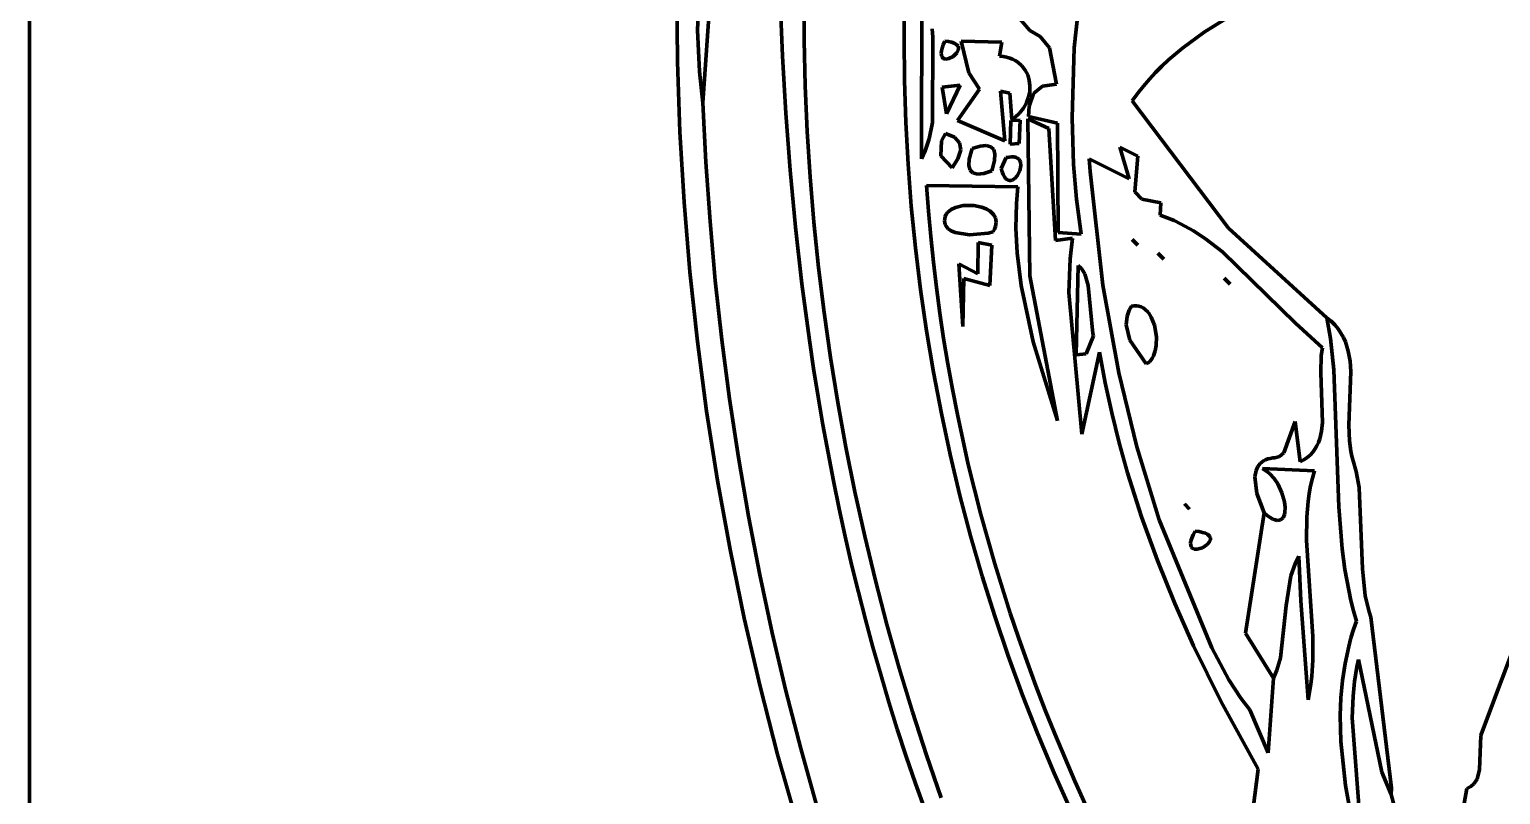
# Model space of a CAD drawing. Header units: millimetres. Extents: x 0 to 10.4, y 0 to 8.2.
# Drawn here: x 0 to 1.544, y 2.789 to 3.592 of the extents above; entities that cross this region are included whole.
import ezdxf

# ---------------------------------------------------------------- set-up
doc = ezdxf.new("R2010")
doc.units = ezdxf.units.MM
for name, color, linetype, lineweight in [('color#000000ff', 7, 'CONTINUOUS', 100), ('color#929292ff', 7, 'CONTINUOUS', 100), ('color#ffffffff', 7, 'CONTINUOUS', 100)]:
    doc.layers.add(name, color=color, linetype=linetype, lineweight=lineweight)

msp = doc.modelspace()

# ---------------------------------------------------------------- linework, layer by layer
at = {"layer": 'color#000000ff'}
for p, q in [((0.7101, 3.8101), (0.7011, 3.5912)), ((1.0963, 3.5724), (1.1132, 3.7308)), ((0.9363, 3.6693), (0.9359, 3.4561)), ((1.3307, 3.65), (1.2327, 3.589)), ((0.68, 3.5577), (0.6793, 3.6312)), ((0.8127, 3.6278), (0.8129, 3.5802)), ((0.7903, 3.5636), (0.7878, 3.6234)), ((0.9177, 3.5823), (0.9183, 3.6263)), ((1.0326, 3.6105), (1.0498, 3.5907)), ((0.7011, 3.5912), (0.7032, 3.5475)), ((0.9181, 3.5383), (0.9177, 3.5823)), ((0.9477, 3.5836), (0.9471, 3.5925)), ((0.9474, 3.4942), (0.9477, 3.5836)), ((1.0498, 3.5907), (1.0604, 3.5843)), ((1.0604, 3.5843), (1.0702, 3.5725)), ((1.2327, 3.589), (1.2098, 3.572)), ((0.8129, 3.5802), (0.814, 3.5325)), ((0.957, 3.5693), (0.9567, 3.5669)), ((0.9567, 3.5669), (0.9568, 3.5649)), ((0.9577, 3.5722), (0.957, 3.5693)), ((0.9588, 3.5756), (0.9577, 3.5722)), ((0.9605, 3.5795), (0.9588, 3.5756)), ((0.9644, 3.5791), (0.9605, 3.5795)), ((0.9675, 3.5784), (0.9644, 3.5791)), ((0.9701, 3.5775), (0.9675, 3.5784)), ((0.9693, 3.5635), (0.9732, 3.5672)), ((0.972, 3.5765), (0.9701, 3.5775)), ((0.9734, 3.5753), (0.972, 3.5765)), ((0.9732, 3.5672), (0.9746, 3.5699)), ((0.9744, 3.5741), (0.9734, 3.5753)), ((0.9749, 3.5727), (0.9744, 3.5741)), ((0.9746, 3.5699), (0.9749, 3.5713)), ((0.9749, 3.5713), (0.9749, 3.5727)), ((0.9777, 3.5795), (0.9855, 3.5462)), ((1.0204, 3.5786), (0.9777, 3.5795)), ((1.0179, 3.5636), (1.0204, 3.5786)), ((1.0702, 3.5725), (1.0775, 3.5344)), ((1.0941, 3.4991), (1.0963, 3.5724)), ((1.2098, 3.572), (1.1953, 3.5598)), ((0.6825, 3.4842), (0.68, 3.5577)), ((0.7937, 3.5038), (0.7903, 3.5636)), ((0.9568, 3.5649), (0.9572, 3.5634)), ((0.9572, 3.5634), (0.958, 3.5622)), ((0.958, 3.5622), (0.959, 3.5614)), ((0.959, 3.5614), (0.9602, 3.5609)), ((0.9602, 3.5609), (0.9615, 3.5607)), ((0.9615, 3.5607), (0.9646, 3.5612)), ((0.9646, 3.5612), (0.9693, 3.5635)), ((1.0217, 3.5633), (1.0179, 3.5636)), ((1.0252, 3.5627), (1.0217, 3.5633)), ((1.0285, 3.5618), (1.0252, 3.5627)), ((1.0316, 3.5606), (1.0285, 3.5618)), ((1.0344, 3.5592), (1.0316, 3.5606)), ((1.037, 3.5576), (1.0344, 3.5592)), ((1.0414, 3.5537), (1.037, 3.5576)), ((1.0449, 3.5492), (1.0414, 3.5537)), ((1.1883, 3.5533), (1.1816, 3.5466)), ((1.1953, 3.5598), (1.1883, 3.5533)), ((0.7032, 3.5475), (0.7067, 3.5147)), ((0.9195, 3.4943), (0.9181, 3.5383)), ((0.9855, 3.5462), (0.9969, 3.5291)), ((1.0475, 3.5441), (1.0449, 3.5492)), ((1.0491, 3.5385), (1.0475, 3.5441)), ((1.0498, 3.5327), (1.0491, 3.5385)), ((1.1751, 3.5397), (1.1688, 3.5324)), ((1.1816, 3.5466), (1.1751, 3.5397)), ((0.814, 3.5325), (0.8161, 3.4848)), ((0.9767, 3.5333), (0.9575, 3.5314)), ((0.9575, 3.5314), (0.9623, 3.5031)), ((0.9623, 3.5031), (0.9767, 3.5333)), ((0.9969, 3.5291), (0.9738, 3.4962)), ((1.0234, 3.4749), (1.0187, 3.527)), ((1.0187, 3.527), (1.0288, 3.5249)), ((1.0288, 3.5249), (1.0309, 3.4973)), ((1.0461, 3.5148), (1.0483, 3.5207)), ((1.0483, 3.5207), (1.0495, 3.5267)), ((1.0534, 3.5245), (1.0488, 3.5113)), ((1.0495, 3.5267), (1.0498, 3.5327)), ((1.0629, 3.5322), (1.0534, 3.5245)), ((1.0775, 3.5344), (1.0629, 3.5322)), ((1.1628, 3.5249), (1.1571, 3.517)), ((1.1688, 3.5324), (1.1628, 3.5249)), ((0.7067, 3.5147), (0.7097, 3.4525)), ((0.7982, 3.4441), (0.7937, 3.5038)), ((1.0338, 3.4994), (1.0388, 3.504)), ((1.0388, 3.504), (1.0429, 3.5092)), ((1.0429, 3.5092), (1.0461, 3.5148)), ((1.0488, 3.5113), (1.0484, 3.5003)), ((1.1571, 3.517), (1.2581, 3.3832)), ((0.9219, 3.4504), (0.9195, 3.4943)), ((0.9441, 3.4769), (0.9474, 3.4942)), ((0.9738, 3.4962), (1.0234, 3.4749)), ((1.0296, 3.4961), (1.0289, 3.4716)), ((1.0395, 3.4965), (1.0296, 3.4961)), ((1.0309, 3.4973), (1.0338, 3.4994)), ((1.0385, 3.472), (1.0395, 3.4965)), ((1.0475, 3.4981), (1.0498, 3.3334)), ((1.0697, 3.488), (1.0475, 3.4981)), ((1.0484, 3.5003), (1.0788, 3.4933)), ((1.0788, 3.4933), (1.0794, 3.3789)), ((1.0956, 3.4502), (1.0941, 3.4991)), ((0.6868, 3.4107), (0.6825, 3.4842)), ((0.8161, 3.4848), (0.8191, 3.4372)), ((0.9398, 3.4643), (0.9441, 3.4769)), ((0.957, 3.475), (0.9562, 3.4591)), ((0.9612, 3.4826), (0.957, 3.475)), ((0.9707, 3.4788), (0.9612, 3.4826)), ((0.976, 3.473), (0.9707, 3.4788)), ((0.9771, 3.4654), (0.976, 3.473)), ((1.0766, 3.3703), (1.0697, 3.488)), ((0.9359, 3.4561), (0.9398, 3.4643)), ((0.9562, 3.4591), (0.9682, 3.4465)), ((0.974, 3.4559), (0.9771, 3.4654)), ((0.9883, 3.4644), (0.9861, 3.4558)), ((0.9892, 3.4668), (0.9883, 3.4644)), ((0.9974, 3.4693), (0.9892, 3.4668)), ((1.0038, 3.47), (0.9974, 3.4693)), ((1.0086, 3.4688), (1.0038, 3.47)), ((1.0117, 3.4658), (1.0086, 3.4688)), ((1.013, 3.461), (1.0117, 3.4658)), ((1.0127, 3.4543), (1.013, 3.461)), ((1.028, 3.4579), (1.0248, 3.4573)), ((1.0308, 3.4582), (1.028, 3.4579)), ((1.0289, 3.4716), (1.0385, 3.472)), ((1.0332, 3.458), (1.0308, 3.4582)), ((1.0352, 3.4575), (1.0332, 3.458)), ((1.1631, 3.4587), (1.1439, 3.4684)), ((1.1439, 3.4684), (1.1537, 3.435)), ((1.1598, 3.4215), (1.1631, 3.4587)), ((0.7097, 3.4525), (0.7141, 3.3904)), ((0.8038, 3.3845), (0.7982, 3.4441)), ((0.9253, 3.4065), (0.9219, 3.4504)), ((0.9682, 3.4465), (0.974, 3.4559)), ((0.9861, 3.4558), (0.9857, 3.449)), ((0.9857, 3.449), (0.987, 3.4442)), ((0.987, 3.4442), (0.99, 3.4412)), ((1.0015, 3.4408), (1.0098, 3.4434)), ((1.0098, 3.4434), (1.0106, 3.4458)), ((1.0106, 3.4458), (1.0127, 3.4543)), ((1.0248, 3.4573), (1.0197, 3.446)), ((1.0197, 3.446), (1.0206, 3.4425)), ((1.0206, 3.4425), (1.0217, 3.4396)), ((1.0368, 3.4567), (1.0352, 3.4575)), ((1.0363, 3.4383), (1.039, 3.4436)), ((1.0381, 3.4556), (1.0368, 3.4567)), ((1.039, 3.4542), (1.0381, 3.4556)), ((1.0397, 3.4527), (1.039, 3.4542)), ((1.039, 3.4436), (1.0401, 3.4492)), ((1.0401, 3.4492), (1.0397, 3.4527)), ((1.0986, 3.4136), (1.0956, 3.4502)), ((1.112, 3.456), (1.1129, 3.4427)), ((1.1537, 3.435), (1.112, 3.456)), ((1.1129, 3.4427), (1.1263, 3.3234)), ((0.8191, 3.4372), (0.823, 3.3897)), ((1.037, 3.4266), (0.9413, 3.4282)), ((0.9413, 3.4282), (0.9432, 3.4013)), ((0.99, 3.4412), (0.9949, 3.44)), ((0.9949, 3.44), (1.0015, 3.4408)), ((1.0217, 3.4396), (1.0229, 3.4372)), ((1.0229, 3.4372), (1.0241, 3.4355)), ((1.0241, 3.4355), (1.0255, 3.4343)), ((1.0255, 3.4343), (1.0269, 3.4335)), ((1.0269, 3.4335), (1.0283, 3.4332)), ((1.0283, 3.4332), (1.0297, 3.4333)), ((1.0297, 3.4333), (1.0312, 3.4337)), ((1.0312, 3.4337), (1.0339, 3.4355)), ((1.0339, 3.4355), (1.0363, 3.4383)), ((1.0356, 3.4093), (1.037, 3.4266)), ((1.1034, 3.377), (1.0986, 3.4136)), ((1.1671, 3.4139), (1.1598, 3.4215)), ((1.1872, 3.4099), (1.1671, 3.4139)), ((0.6929, 3.3374), (0.6868, 3.4107)), ((0.9296, 3.3627), (0.9253, 3.4065)), ((0.9432, 3.4013), (0.9456, 3.3745)), ((1.0351, 3.3833), (1.0356, 3.4093)), ((1.1864, 3.397), (1.1872, 3.4099)), ((1.1937, 3.3942), (1.1864, 3.397)), ((0.7141, 3.3904), (0.7196, 3.3283)), ((0.8105, 3.325), (0.8038, 3.3845)), ((0.823, 3.3897), (0.8279, 3.3422)), ((1.0364, 3.3575), (1.0351, 3.3833)), ((1.2009, 3.3912), (1.1937, 3.3942)), ((1.2078, 3.3879), (1.2009, 3.3912)), ((1.2212, 3.3805), (1.2078, 3.3879)), ((1.2339, 3.3722), (1.2212, 3.3805)), ((1.2581, 3.3832), (1.3614, 3.2894)), ((0.9456, 3.3745), (0.9484, 3.3477)), ((0.9952, 3.3355), (0.9953, 3.3683)), ((0.9953, 3.3683), (1.0099, 3.3654)), ((1.0099, 3.3654), (1.0076, 3.3232)), ((1.0945, 3.3727), (1.0766, 3.3703)), ((1.0794, 3.3789), (1.1034, 3.377)), ((1.0918, 3.3513), (1.0945, 3.3727)), ((1.2519, 3.3585), (1.2339, 3.3722)), ((0.9349, 3.319), (0.9296, 3.3627)), ((1.0406, 3.3233), (1.0364, 3.3575)), ((1.0905, 3.3157), (1.0918, 3.3513)), ((1.3285, 3.2835), (1.2519, 3.3585)), ((0.7008, 3.2643), (0.6929, 3.3374)), ((0.8279, 3.3422), (0.8337, 3.2949)), ((0.9484, 3.3477), (0.9516, 3.321)), ((0.9794, 3.2803), (0.9751, 3.3459)), ((0.9751, 3.3459), (0.9952, 3.3355)), ((1.1004, 3.3441), (1.0983, 3.2503)), ((1.1037, 3.3411), (1.1004, 3.3441)), ((1.1074, 3.3353), (1.1037, 3.3411)), ((1.111, 3.3233), (1.1074, 3.3353)), ((0.7196, 3.3283), (0.7264, 3.2662)), ((0.8184, 3.2657), (0.8105, 3.325)), ((0.9413, 3.2755), (0.9349, 3.319)), ((0.9516, 3.321), (0.9552, 3.2943)), ((0.9803, 3.3304), (0.9794, 3.2803)), ((1.0076, 3.3232), (0.9803, 3.3304)), ((1.0533, 3.264), (1.0406, 3.3233)), ((1.0498, 3.3334), (1.0787, 3.1812)), ((1.1156, 3.2728), (1.111, 3.3233)), ((1.1263, 3.3234), (1.143, 3.2315)), ((1.1042, 3.1672), (1.0905, 3.3157)), ((0.8337, 3.2949), (0.8404, 3.2476)), ((0.9552, 3.2943), (0.9592, 3.2676)), ((1.3614, 3.2894), (1.365, 3.2676)), ((0.9485, 3.2321), (0.9413, 3.2755)), ((1.1163, 3.2705), (1.1156, 3.2728)), ((1.3566, 3.2578), (1.3285, 3.2835)), ((0.7105, 3.1913), (0.7008, 3.2643)), ((0.7264, 3.2662), (0.7345, 3.2043)), ((0.8228, 3.2361), (0.8184, 3.2657)), ((0.9592, 3.2676), (0.9636, 3.241)), ((1.0787, 3.1812), (1.0533, 3.264)), ((1.1089, 3.2516), (1.1163, 3.2705)), ((1.3554, 3.2496), (1.3566, 3.2578)), ((1.365, 3.2676), (1.3687, 3.2347)), ((0.8404, 3.2476), (0.8481, 3.2005)), ((1.0983, 3.2503), (1.1089, 3.2516)), ((1.1226, 3.2531), (1.1042, 3.1672)), ((1.1286, 3.2212), (1.1226, 3.2531)), ((1.3551, 3.2317), (1.3554, 3.2496)), ((0.8275, 3.2065), (0.8228, 3.2361)), ((0.9568, 3.1888), (0.9485, 3.2321)), ((0.9636, 3.241), (0.9684, 3.2145)), ((1.143, 3.2315), (1.1619, 3.1538)), ((1.3568, 3.1793), (1.3551, 3.2317)), ((1.3687, 3.2347), (1.374, 3.0909)), ((0.9684, 3.2145), (0.9736, 3.188)), ((1.1356, 3.1895), (1.1286, 3.2212)), ((0.7345, 3.2043), (0.7438, 3.1426)), ((0.8325, 3.177), (0.8275, 3.2065)), ((0.8481, 3.2005), (0.8566, 3.1535)), ((0.7219, 3.1186), (0.7105, 3.1913)), ((0.9661, 3.1458), (0.9568, 3.1888)), ((0.9736, 3.188), (0.9792, 3.1616)), ((1.1434, 3.158), (1.1356, 3.1895)), ((1.3162, 3.1477), (1.3281, 3.1806)), ((1.3281, 3.1806), (1.3332, 3.1381)), ((0.8379, 3.1476), (0.8325, 3.177)), ((1.3538, 3.1623), (1.3558, 3.1705)), ((1.3558, 3.1705), (1.3568, 3.1793)), ((0.8566, 3.1535), (0.8661, 3.1068)), ((0.9792, 3.1616), (0.9851, 3.1353)), ((1.1522, 3.1268), (1.1434, 3.158)), ((1.1619, 3.1538), (1.1855, 3.0773)), ((1.3465, 3.1482), (1.3488, 3.1514)), ((1.3488, 3.1514), (1.3508, 3.1548)), ((1.3508, 3.1548), (1.3525, 3.1585)), ((1.3525, 3.1585), (1.3538, 3.1623)), ((0.7438, 3.1426), (0.7544, 3.081)), ((0.8436, 3.1182), (0.8379, 3.1476)), ((0.9763, 3.103), (0.9661, 3.1458)), ((0.9851, 3.1353), (0.9915, 3.1091)), ((1.2888, 3.1331), (1.2914, 3.1365)), ((1.2914, 3.1365), (1.2948, 3.1393)), ((1.2948, 3.1393), (1.2969, 3.1403)), ((1.2969, 3.1403), (1.2992, 3.1412)), ((1.2992, 3.1412), (1.3018, 3.1418)), ((1.3018, 3.1418), (1.3047, 3.1422)), ((1.3047, 3.1422), (1.3066, 3.1424)), ((1.3066, 3.1424), (1.3115, 3.1439)), ((1.3115, 3.1439), (1.3162, 3.1477)), ((1.3332, 3.1381), (1.3372, 3.1402)), ((1.3372, 3.1402), (1.3407, 3.1426)), ((1.3407, 3.1426), (1.3438, 3.1453)), ((1.3438, 3.1453), (1.3465, 3.1482)), ((0.7351, 3.0462), (0.7219, 3.1186)), ((0.8496, 3.089), (0.8436, 3.1182)), ((1.1669, 3.0805), (1.1522, 3.1268)), ((1.2858, 3.1224), (1.2871, 3.1292)), ((1.2877, 3.1048), (1.2858, 3.1224)), ((1.2871, 3.1292), (1.2888, 3.1331)), ((1.3483, 3.1289), (1.2936, 3.1312)), ((1.2936, 3.1312), (1.2963, 3.1296)), ((1.2963, 3.1296), (1.2989, 3.1278)), ((1.2989, 3.1278), (1.3014, 3.1257)), ((1.3014, 3.1257), (1.3059, 3.1207)), ((1.3059, 3.1207), (1.3097, 3.115)), ((1.3442, 3.1129), (1.3461, 3.1209)), ((1.3461, 3.1209), (1.3483, 3.1289)), ((0.8661, 3.1068), (0.8764, 3.0601)), ((0.9875, 3.0605), (0.9763, 3.103)), ((0.9915, 3.1091), (0.9983, 3.083)), ((1.2954, 3.0845), (1.2877, 3.1048)), ((1.3097, 3.115), (1.314, 3.1056)), ((1.314, 3.1056), (1.3167, 3.0962)), ((1.3415, 3.0967), (1.3427, 3.1048)), ((1.3427, 3.1048), (1.3442, 3.1129)), ((0.856, 3.0597), (0.8496, 3.089)), ((1.3167, 3.0962), (1.3174, 3.0904)), ((1.3174, 3.0904), (1.3172, 3.0853)), ((1.3401, 3.0803), (1.3415, 3.0967)), ((1.374, 3.0909), (1.3774, 3.0469)), ((0.7544, 3.081), (0.7662, 3.0197)), ((0.9983, 3.083), (1.0054, 3.0569)), ((1.1835, 3.0348), (1.1669, 3.0805)), ((1.1855, 3.0773), (1.2407, 2.9431)), ((1.2987, 3.0818), (1.2954, 3.0845)), ((1.3018, 3.0797), (1.2987, 3.0818)), ((1.3045, 3.0781), (1.3018, 3.0797)), ((1.307, 3.0772), (1.3045, 3.0781)), ((1.3092, 3.0767), (1.307, 3.0772)), ((1.3111, 3.0768), (1.3092, 3.0767)), ((1.3127, 3.0773), (1.3111, 3.0768)), ((1.3141, 3.0782), (1.3127, 3.0773)), ((1.3153, 3.0795), (1.3141, 3.0782)), ((1.3162, 3.0811), (1.3153, 3.0795)), ((1.3168, 3.083), (1.3162, 3.0811)), ((1.3172, 3.0853), (1.3168, 3.083)), ((1.3398, 3.0556), (1.3401, 3.0803)), ((0.8627, 3.0306), (0.856, 3.0597)), ((0.8764, 3.0601), (0.8876, 3.0138)), ((0.9997, 3.0182), (0.9875, 3.0605)), ((1.0054, 3.0569), (1.0129, 3.031)), ((0.75, 2.9742), (0.7351, 3.0462)), ((1.3467, 2.9551), (1.3398, 3.0556)), ((1.3774, 3.0469), (1.3802, 3.0251)), ((0.8698, 3.0015), (0.8627, 3.0306)), ((1.0129, 3.031), (1.0208, 3.0052)), ((1.2017, 2.9897), (1.1835, 3.0348)), ((1.3236, 3.0187), (1.328, 3.0313)), ((1.328, 3.0313), (1.332, 3.0393)), ((1.332, 3.0393), (1.334, 2.9924)), ((0.7662, 3.0197), (0.7793, 2.9586)), ((0.8876, 3.0138), (0.8997, 2.9676)), ((1.0128, 2.9763), (0.9997, 3.0182)), ((1.3187, 2.9876), (1.3236, 3.0187)), ((1.3802, 3.0251), (1.3842, 3.0034)), ((0.8772, 2.9726), (0.8698, 3.0015)), ((1.0208, 3.0052), (1.029, 2.9794)), ((1.3842, 3.0034), (1.3866, 2.9926)), ((1.029, 2.9794), (1.0377, 2.9538)), ((1.2215, 2.9452), (1.2017, 2.9897)), ((1.3128, 2.9327), (1.3187, 2.9876)), ((1.334, 2.9924), (1.3415, 2.8884)), ((1.3866, 2.9926), (1.3893, 2.9818)), ((1.3893, 2.9818), (1.3924, 2.9711)), ((0.7667, 2.9025), (0.75, 2.9742)), ((0.885, 2.9437), (0.8772, 2.9726)), ((0.8997, 2.9676), (0.9126, 2.9217)), ((1.0269, 2.9346), (1.0128, 2.9763)), ((1.3924, 2.9711), (1.3893, 2.9623)), ((1.5236, 2.8531), (1.5669, 2.9685)), ((0.7793, 2.9586), (0.7936, 2.8978)), ((1.0377, 2.9538), (1.0467, 2.9284)), ((1.3467, 2.93), (1.3467, 2.9551)), ((1.3866, 2.9535), (1.3842, 2.9446)), ((1.3893, 2.9623), (1.3866, 2.9535)), ((0.8932, 2.9149), (0.885, 2.9437)), ((1.042, 2.8933), (1.0269, 2.9346)), ((1.2501, 2.887), (1.2215, 2.9452)), ((1.2407, 2.9431), (1.2586, 2.9095)), ((1.3842, 2.9446), (1.3804, 2.9267)), ((0.9126, 2.9217), (0.9264, 2.876)), ((1.0467, 2.9284), (1.056, 2.903)), ((1.3052, 2.9111), (1.3089, 2.9196)), ((1.3089, 2.9196), (1.3128, 2.9327)), ((1.3455, 2.9133), (1.3467, 2.93)), ((1.3804, 2.9267), (1.3777, 2.9087)), ((1.3903, 2.9078), (1.3929, 2.9231)), ((1.3929, 2.9231), (1.3946, 2.9307)), ((1.3946, 2.9307), (1.4189, 2.8125)), ((0.785, 2.8312), (0.7667, 2.9025)), ((0.9017, 2.8862), (0.8932, 2.9149)), ((1.056, 2.903), (1.0657, 2.8778)), ((1.2586, 2.9095), (1.2711, 2.8902)), ((1.2996, 2.8329), (1.3052, 2.9111)), ((1.3432, 2.8967), (1.3445, 2.905)), ((1.3445, 2.905), (1.3455, 2.9133)), ((1.3777, 2.9087), (1.3761, 2.8905)), ((1.3888, 2.8925), (1.3903, 2.9078)), ((0.7936, 2.8978), (0.8092, 2.8373)), ((1.0581, 2.8523), (1.042, 2.8933)), ((1.2891, 2.8159), (1.2501, 2.887)), ((1.2711, 2.8902), (1.2803, 2.8779)), ((1.3415, 2.8884), (1.3432, 2.8967)), ((1.3761, 2.8905), (1.3754, 2.8722)), ((1.388, 2.8695), (1.3888, 2.8925)), ((0.9106, 2.8576), (0.9017, 2.8862)), ((0.9264, 2.876), (0.9411, 2.8306)), ((1.0657, 2.8778), (1.0758, 2.8528)), ((1.2803, 2.8779), (1.2996, 2.8329)), ((1.3754, 2.8722), (1.3761, 2.8446)), ((0.92, 2.8292), (0.9106, 2.8576)), ((1.3973, 2.7466), (1.388, 2.8695)), ((1.0751, 2.8117), (1.0581, 2.8523)), ((1.0758, 2.8528), (1.0862, 2.8279)), ((1.3761, 2.8446), (1.3807, 2.7985)), ((1.5214, 2.8153), (1.5228, 2.8512)), ((1.5228, 2.8512), (1.5236, 2.8531)), ((0.8051, 2.7604), (0.785, 2.8312)), ((0.8092, 2.8373), (0.826, 2.7771)), ((0.9297, 2.8008), (0.92, 2.8292)), ((0.9411, 2.8306), (0.9566, 2.7855)), ((1.0862, 2.8279), (1.097, 2.8031)), ((1.0931, 2.7716), (1.0751, 2.8117)), ((1.2775, 2.7255), (1.2891, 2.8159)), ((1.4189, 2.8125), (1.4289, 2.7892)), ((1.5189, 2.8053), (1.5214, 2.8153)), ((0.9398, 2.7726), (0.9297, 2.8008)), ((1.097, 2.8031), (1.1081, 2.7785)), ((1.3807, 2.7985), (1.3977, 2.7081)), ((1.4999, 2.7502), (1.5081, 2.7955)), ((1.5081, 2.7955), (1.5124, 2.7977)), ((1.5124, 2.7977), (1.5156, 2.8004)), ((1.5156, 2.8004), (1.5189, 2.8053)), ((1.4289, 2.7892), (1.4742, 2.6211))]:
    msp.add_line(p, q, dxfattribs=at)
at = {"layer": 'color#929292ff'}
for p, q in [((0.7011, 3.5912), (0.7101, 3.8101)), ((0.7167, 3.6612), (0.7067, 3.5147)), ((0.7032, 3.5475), (0.7011, 3.5912)), ((0.7067, 3.5147), (0.7032, 3.5475)), ((0.9861, 3.4558), (0.9883, 3.4644)), ((0.9883, 3.4644), (0.9892, 3.4668)), ((0.9892, 3.4668), (0.9974, 3.4693)), ((0.9974, 3.4693), (1.0038, 3.47)), ((1.0038, 3.47), (1.0086, 3.4688)), ((1.0086, 3.4688), (1.0117, 3.4658)), ((1.0117, 3.4658), (1.013, 3.461)), ((1.013, 3.461), (1.0127, 3.4543)), ((0.9857, 3.449), (0.9861, 3.4558)), ((0.987, 3.4442), (0.9857, 3.449)), ((0.99, 3.4412), (0.987, 3.4442)), ((1.0098, 3.4434), (1.0015, 3.4408)), ((1.0106, 3.4458), (1.0098, 3.4434)), ((1.0127, 3.4543), (1.0106, 3.4458)), ((0.9949, 3.44), (0.99, 3.4412)), ((1.0015, 3.4408), (0.9949, 3.44)), ((1.1598, 3.4215), (1.1671, 3.4139)), ((1.1671, 3.4139), (1.1598, 3.4215)), ((0.9609, 3.3954), (0.9619, 3.3979)), ((0.9619, 3.3979), (0.9634, 3.3997)), ((0.9634, 3.3997), (0.9671, 3.4028)), ((0.9671, 3.4028), (0.9717, 3.4051)), ((0.9717, 3.4051), (0.9796, 3.4071)), ((0.9796, 3.4071), (0.9909, 3.4072)), ((0.9909, 3.4072), (0.9991, 3.4055)), ((0.9991, 3.4055), (1.0039, 3.4036)), ((1.0039, 3.4036), (1.0081, 3.401)), ((1.0081, 3.401), (1.0114, 3.3978)), ((1.0114, 3.3978), (1.0126, 3.396)), ((1.0126, 3.396), (1.0135, 3.394)), ((0.9602, 3.391), (0.9604, 3.3931)), ((0.9603, 3.389), (0.9602, 3.391)), ((0.9608, 3.3872), (0.9603, 3.389)), ((0.9604, 3.3931), (0.9609, 3.3954)), ((0.9616, 3.3856), (0.9608, 3.3872)), ((0.9639, 3.3827), (0.9616, 3.3856)), ((0.9672, 3.3805), (0.9639, 3.3827)), ((0.9713, 3.3787), (0.9672, 3.3805)), ((1.0125, 3.3823), (1.011, 3.3796)), ((1.0135, 3.3849), (1.0125, 3.3823)), ((1.0135, 3.394), (1.0141, 3.392)), ((1.0141, 3.3874), (1.0135, 3.3849)), ((1.0141, 3.392), (1.0143, 3.3897)), ((1.0143, 3.3897), (1.0141, 3.3874)), ((0.9862, 3.3763), (0.9713, 3.3787)), ((1.0058, 3.378), (0.9862, 3.3763)), ((1.011, 3.3796), (1.0058, 3.378)), ((1.1569, 3.3714), (1.1631, 3.3654)), ((1.1631, 3.3654), (1.1569, 3.3714)), ((1.184, 3.357), (1.1901, 3.3507)), ((1.1901, 3.3507), (1.184, 3.357)), ((1.2536, 3.3309), (1.2598, 3.3247)), ((1.2544, 3.3301), (1.2536, 3.3309)), ((1.2598, 3.3247), (1.2544, 3.3301)), ((1.1508, 3.2819), (1.1516, 3.291)), ((1.1516, 3.291), (1.1539, 3.2974)), ((1.1539, 3.2974), (1.1563, 3.3014)), ((1.1563, 3.3014), (1.159, 3.3019)), ((1.159, 3.3019), (1.1616, 3.302)), ((1.1616, 3.302), (1.164, 3.3016)), ((1.164, 3.3016), (1.1663, 3.3009)), ((1.1663, 3.3009), (1.1684, 3.2998)), ((1.1684, 3.2998), (1.1704, 3.2984)), ((1.1704, 3.2984), (1.174, 3.2947)), ((1.174, 3.2947), (1.177, 3.2901)), ((1.177, 3.2901), (1.1803, 3.2817)), ((1.3614, 3.2894), (1.3658, 3.2857)), ((1.365, 3.2676), (1.3614, 3.2894)), ((1.1544, 3.2659), (1.1508, 3.2819)), ((1.1803, 3.2817), (1.1825, 3.2694)), ((1.3658, 3.2857), (1.3697, 3.2818)), ((1.3697, 3.2818), (1.3732, 3.2776)), ((1.3732, 3.2776), (1.3761, 3.2733)), ((1.3761, 3.2733), (1.3786, 3.2687)), ((1.1717, 3.2411), (1.1544, 3.2659)), ((1.1823, 3.2602), (1.1813, 3.2545)), ((1.1825, 3.2694), (1.1823, 3.2602)), ((1.3687, 3.2347), (1.365, 3.2676)), ((1.3786, 3.2687), (1.3807, 3.264)), ((1.3807, 3.264), (1.3824, 3.2592)), ((1.3824, 3.2592), (1.3838, 3.2542)), ((1.1737, 3.2421), (1.1717, 3.2411)), ((1.1754, 3.2435), (1.1737, 3.2421)), ((1.177, 3.2452), (1.1754, 3.2435)), ((1.1783, 3.2472), (1.177, 3.2452)), ((1.1795, 3.2494), (1.1783, 3.2472)), ((1.1813, 3.2545), (1.1795, 3.2494)), ((1.3838, 3.2542), (1.3857, 3.2439)), ((1.3857, 3.2439), (1.3865, 3.2331)), ((1.374, 3.0909), (1.3687, 3.2347)), ((1.3865, 3.2331), (1.3845, 3.1767)), ((1.3845, 3.1767), (1.385, 3.1601)), ((1.385, 3.1601), (1.3863, 3.1494)), ((1.3863, 3.1494), (1.3874, 3.1442)), ((1.3874, 3.1442), (1.3888, 3.1392)), ((1.3888, 3.1392), (1.392, 3.1281)), ((1.2936, 3.1312), (1.3483, 3.1289)), ((1.2963, 3.1296), (1.2936, 3.1312)), ((1.2989, 3.1278), (1.2963, 3.1296)), ((1.3014, 3.1257), (1.2989, 3.1278)), ((1.3059, 3.1207), (1.3014, 3.1257)), ((1.3097, 3.115), (1.3059, 3.1207)), ((1.3461, 3.1209), (1.3442, 3.1129)), ((1.3483, 3.1289), (1.3461, 3.1209)), ((1.392, 3.1281), (1.3953, 3.1113)), ((1.314, 3.1056), (1.3097, 3.115)), ((1.3167, 3.0962), (1.314, 3.1056)), ((1.3427, 3.1048), (1.3415, 3.0967)), ((1.3442, 3.1129), (1.3427, 3.1048)), ((1.3953, 3.1113), (1.3986, 3.0258)), ((1.2118, 3.094), (1.2173, 3.0884)), ((1.2173, 3.0884), (1.2118, 3.094)), ((1.3174, 3.0904), (1.3167, 3.0962)), ((1.3172, 3.0853), (1.3174, 3.0904)), ((1.3415, 3.0967), (1.3401, 3.0803)), ((1.3774, 3.0469), (1.374, 3.0909)), ((1.276, 2.9584), (1.2954, 3.0845)), ((1.2954, 3.0845), (1.2987, 3.0818)), ((1.2987, 3.0818), (1.3018, 3.0797)), ((1.3018, 3.0797), (1.3045, 3.0781)), ((1.3045, 3.0781), (1.307, 3.0772)), ((1.307, 3.0772), (1.3092, 3.0767)), ((1.3092, 3.0767), (1.3111, 3.0768)), ((1.3111, 3.0768), (1.3127, 3.0773)), ((1.3127, 3.0773), (1.3141, 3.0782)), ((1.3141, 3.0782), (1.3153, 3.0795)), ((1.3153, 3.0795), (1.3162, 3.0811)), ((1.3162, 3.0811), (1.3168, 3.083)), ((1.3168, 3.083), (1.3172, 3.0853)), ((1.3401, 3.0803), (1.3398, 3.0556)), ((1.2187, 3.0552), (1.2196, 3.0581)), ((1.2196, 3.0581), (1.221, 3.0616)), ((1.221, 3.0616), (1.2231, 3.0655)), ((1.2231, 3.0655), (1.2274, 3.065)), ((1.2274, 3.065), (1.2309, 3.0642)), ((1.2309, 3.0642), (1.2338, 3.0633)), ((1.2338, 3.0633), (1.236, 3.0622)), ((1.236, 3.0622), (1.2375, 3.061)), ((1.2375, 3.061), (1.2386, 3.0597)), ((1.2386, 3.0597), (1.2391, 3.0583)), ((1.2391, 3.0569), (1.2387, 3.0555)), ((1.2391, 3.0583), (1.2391, 3.0569)), ((1.2183, 3.0528), (1.2187, 3.0552)), ((1.2184, 3.0507), (1.2183, 3.0528)), ((1.2188, 3.0491), (1.2184, 3.0507)), ((1.2196, 3.0479), (1.2188, 3.0491)), ((1.2207, 3.0471), (1.2196, 3.0479)), ((1.2221, 3.0466), (1.2207, 3.0471)), ((1.2236, 3.0464), (1.2221, 3.0466)), ((1.2253, 3.0465), (1.2236, 3.0464)), ((1.2307, 3.0481), (1.2253, 3.0465)), ((1.2357, 3.0514), (1.2307, 3.0481)), ((1.238, 3.0541), (1.2357, 3.0514)), ((1.2387, 3.0555), (1.238, 3.0541)), ((1.3398, 3.0556), (1.3467, 2.9551)), ((1.3802, 3.0251), (1.3774, 3.0469)), ((1.328, 3.0313), (1.3236, 3.0187)), ((1.332, 3.0393), (1.328, 3.0313)), ((1.334, 2.9924), (1.332, 3.0393)), ((1.3986, 3.0258), (1.4016, 2.9975)), ((1.3236, 3.0187), (1.3187, 2.9876)), ((1.3842, 3.0034), (1.3802, 3.0251)), ((1.3866, 2.9926), (1.3842, 3.0034)), ((1.4016, 2.9975), (1.4055, 2.9808)), ((1.3187, 2.9876), (1.3128, 2.9327)), ((1.3415, 2.8884), (1.334, 2.9924)), ((1.3893, 2.9818), (1.3866, 2.9926)), ((1.3924, 2.9711), (1.3893, 2.9818)), ((1.4055, 2.9808), (1.4073, 2.9753)), ((1.3893, 2.9623), (1.3924, 2.9711)), ((1.4073, 2.9753), (1.4291, 2.7957)), ((1.3052, 2.9111), (1.276, 2.9584)), ((1.3467, 2.9551), (1.3467, 2.93)), ((1.3842, 2.9446), (1.3866, 2.9535)), ((1.3866, 2.9535), (1.3893, 2.9623)), ((1.3804, 2.9267), (1.3842, 2.9446)), ((1.3089, 2.9196), (1.3052, 2.9111)), ((1.3128, 2.9327), (1.3089, 2.9196)), ((1.3467, 2.93), (1.3455, 2.9133)), ((1.3777, 2.9087), (1.3804, 2.9267)), ((1.3929, 2.9231), (1.3903, 2.9078)), ((1.3946, 2.9307), (1.3929, 2.9231)), ((1.4189, 2.8125), (1.3946, 2.9307)), ((1.3445, 2.905), (1.3432, 2.8967)), ((1.3455, 2.9133), (1.3445, 2.905)), ((1.3761, 2.8905), (1.3777, 2.9087)), ((1.3903, 2.9078), (1.3888, 2.8925)), ((1.3432, 2.8967), (1.3415, 2.8884)), ((1.3754, 2.8722), (1.3761, 2.8905)), ((1.3888, 2.8925), (1.388, 2.8695)), ((1.3761, 2.8446), (1.3754, 2.8722)), ((1.388, 2.8695), (1.3973, 2.7466)), ((1.3807, 2.7985), (1.3761, 2.8446)), ((1.4289, 2.7892), (1.4189, 2.8125)), ((1.3977, 2.7081), (1.3807, 2.7985)), ((1.4291, 2.7957), (1.4289, 2.7892))]:
    msp.add_line(p, q, dxfattribs=at)
at = {"layer": 'color#ffffffff'}
for p, q in [((0, 0), (0, 8.25)), ((1.1132, 3.7308), (1.0963, 3.5724)), ((0.7067, 3.5147), (0.7167, 3.6612)), ((0.9359, 3.4561), (0.9363, 3.6693)), ((1.2327, 3.589), (1.3307, 3.65)), ((0.6793, 3.6312), (0.68, 3.5577)), ((0.8129, 3.5802), (0.8127, 3.6278)), ((0.7878, 3.6234), (0.7903, 3.5636)), ((0.9183, 3.6263), (0.9177, 3.5823)), ((1.0498, 3.5907), (1.0326, 3.6105)), ((0.9177, 3.5823), (0.9181, 3.5383)), ((0.9471, 3.5925), (0.9477, 3.5836)), ((0.9477, 3.5836), (0.9474, 3.4942)), ((1.0604, 3.5843), (1.0498, 3.5907)), ((1.0702, 3.5725), (1.0604, 3.5843)), ((1.2098, 3.572), (1.2327, 3.589)), ((0.814, 3.5325), (0.8129, 3.5802)), ((0.9567, 3.5669), (0.957, 3.5693)), ((0.9568, 3.5649), (0.9567, 3.5669)), ((0.957, 3.5693), (0.9577, 3.5722)), ((0.9577, 3.5722), (0.9588, 3.5756)), ((0.9588, 3.5756), (0.9605, 3.5795)), ((0.9605, 3.5795), (0.9644, 3.5791)), ((0.9644, 3.5791), (0.9675, 3.5784)), ((0.9675, 3.5784), (0.9701, 3.5775)), ((0.9732, 3.5672), (0.9693, 3.5635)), ((0.9701, 3.5775), (0.972, 3.5765)), ((0.972, 3.5765), (0.9734, 3.5753)), ((0.9746, 3.5699), (0.9732, 3.5672)), ((0.9734, 3.5753), (0.9744, 3.5741)), ((0.9744, 3.5741), (0.9749, 3.5727)), ((0.9749, 3.5713), (0.9746, 3.5699)), ((0.9749, 3.5727), (0.9749, 3.5713)), ((0.9777, 3.5795), (1.0204, 3.5786)), ((0.9855, 3.5462), (0.9777, 3.5795)), ((1.0204, 3.5786), (1.0179, 3.5636)), ((1.0775, 3.5344), (1.0702, 3.5725)), ((1.0963, 3.5724), (1.0941, 3.4991)), ((1.1953, 3.5598), (1.2098, 3.572)), ((0.68, 3.5577), (0.6825, 3.4842)), ((0.7903, 3.5636), (0.7937, 3.5038)), ((0.9572, 3.5634), (0.9568, 3.5649)), ((0.958, 3.5622), (0.9572, 3.5634)), ((0.959, 3.5614), (0.958, 3.5622)), ((0.9602, 3.5609), (0.959, 3.5614)), ((0.9615, 3.5607), (0.9602, 3.5609)), ((0.9646, 3.5612), (0.9615, 3.5607)), ((0.9693, 3.5635), (0.9646, 3.5612)), ((1.0179, 3.5636), (1.0217, 3.5633)), ((1.0217, 3.5633), (1.0252, 3.5627)), ((1.0252, 3.5627), (1.0285, 3.5618)), ((1.0285, 3.5618), (1.0316, 3.5606)), ((1.0316, 3.5606), (1.0344, 3.5592)), ((1.0344, 3.5592), (1.037, 3.5576)), ((1.037, 3.5576), (1.0414, 3.5537)), ((1.0414, 3.5537), (1.0449, 3.5492)), ((1.1816, 3.5466), (1.1883, 3.5533)), ((1.1883, 3.5533), (1.1953, 3.5598)), ((0.9181, 3.5383), (0.9195, 3.4943)), ((0.9969, 3.5291), (0.9855, 3.5462)), ((1.0449, 3.5492), (1.0475, 3.5441)), ((1.0475, 3.5441), (1.0491, 3.5385)), ((1.0491, 3.5385), (1.0498, 3.5327)), ((1.1688, 3.5324), (1.1751, 3.5397)), ((1.1751, 3.5397), (1.1816, 3.5466)), ((0.8161, 3.4848), (0.814, 3.5325)), ((0.9575, 3.5314), (0.9767, 3.5333)), ((0.9623, 3.5031), (0.9575, 3.5314)), ((0.9767, 3.5333), (0.9623, 3.5031)), ((0.9738, 3.4962), (0.9969, 3.5291)), ((1.0288, 3.5249), (1.0187, 3.527)), ((1.0187, 3.527), (1.0234, 3.4749)), ((1.0309, 3.4973), (1.0288, 3.5249)), ((1.0483, 3.5207), (1.0461, 3.5148)), ((1.0495, 3.5267), (1.0483, 3.5207)), ((1.0488, 3.5113), (1.0534, 3.5245)), ((1.0498, 3.5327), (1.0495, 3.5267)), ((1.0534, 3.5245), (1.0629, 3.5322)), ((1.0629, 3.5322), (1.0775, 3.5344)), ((1.1571, 3.517), (1.1628, 3.5249)), ((1.1628, 3.5249), (1.1688, 3.5324)), ((0.7097, 3.4525), (0.7067, 3.5147)), ((0.7937, 3.5038), (0.7982, 3.4441)), ((1.0388, 3.504), (1.0338, 3.4994)), ((1.0429, 3.5092), (1.0388, 3.504)), ((1.0461, 3.5148), (1.0429, 3.5092)), ((1.0484, 3.5003), (1.0488, 3.5113)), ((1.2581, 3.3832), (1.1571, 3.517)), ((0.9195, 3.4943), (0.9219, 3.4504)), ((0.9474, 3.4942), (0.9441, 3.4769)), ((1.0234, 3.4749), (0.9738, 3.4962)), ((1.0289, 3.4716), (1.0296, 3.4961)), ((1.0296, 3.4961), (1.0395, 3.4965)), ((1.0338, 3.4994), (1.0309, 3.4973)), ((1.0395, 3.4965), (1.0385, 3.472)), ((1.0475, 3.4981), (1.0697, 3.488)), ((1.0498, 3.3334), (1.0475, 3.4981)), ((1.0788, 3.4933), (1.0484, 3.5003)), ((1.0794, 3.3789), (1.0788, 3.4933)), ((1.0941, 3.4991), (1.0956, 3.4502)), ((0.6825, 3.4842), (0.6868, 3.4107)), ((0.8191, 3.4372), (0.8161, 3.4848)), ((0.9441, 3.4769), (0.9398, 3.4643)), ((0.9562, 3.4591), (0.957, 3.475)), ((0.957, 3.475), (0.9612, 3.4826)), ((0.9612, 3.4826), (0.9707, 3.4788)), ((0.9707, 3.4788), (0.976, 3.473)), ((0.976, 3.473), (0.9771, 3.4654)), ((1.0697, 3.488), (1.0766, 3.3703)), ((0.9398, 3.4643), (0.9359, 3.4561)), ((0.9682, 3.4465), (0.9562, 3.4591)), ((0.9771, 3.4654), (0.974, 3.4559)), ((1.0248, 3.4573), (1.028, 3.4579)), ((1.028, 3.4579), (1.0308, 3.4582)), ((1.0385, 3.472), (1.0289, 3.4716)), ((1.0308, 3.4582), (1.0332, 3.458)), ((1.0332, 3.458), (1.0352, 3.4575)), ((1.1537, 3.435), (1.1439, 3.4684)), ((1.1439, 3.4684), (1.1631, 3.4587)), ((1.1631, 3.4587), (1.1598, 3.4215)), ((0.7141, 3.3904), (0.7097, 3.4525)), ((0.7982, 3.4441), (0.8038, 3.3845)), ((0.9219, 3.4504), (0.9253, 3.4065)), ((0.974, 3.4559), (0.9682, 3.4465)), ((1.0197, 3.446), (1.0248, 3.4573)), ((1.0206, 3.4425), (1.0197, 3.446)), ((1.0217, 3.4396), (1.0206, 3.4425)), ((1.0352, 3.4575), (1.0368, 3.4567)), ((1.039, 3.4436), (1.0363, 3.4383)), ((1.0368, 3.4567), (1.0381, 3.4556)), ((1.0381, 3.4556), (1.039, 3.4542)), ((1.039, 3.4542), (1.0397, 3.4527)), ((1.0401, 3.4492), (1.039, 3.4436)), ((1.0397, 3.4527), (1.0401, 3.4492)), ((1.0956, 3.4502), (1.0986, 3.4136)), ((1.112, 3.456), (1.1537, 3.435)), ((1.1129, 3.4427), (1.112, 3.456)), ((1.1263, 3.3234), (1.1129, 3.4427)), ((0.823, 3.3897), (0.8191, 3.4372)), ((0.9432, 3.4013), (0.9413, 3.4282)), ((0.9413, 3.4282), (1.037, 3.4266)), ((1.0229, 3.4372), (1.0217, 3.4396)), ((1.0241, 3.4355), (1.0229, 3.4372)), ((1.0255, 3.4343), (1.0241, 3.4355)), ((1.0269, 3.4335), (1.0255, 3.4343)), ((1.0283, 3.4332), (1.0269, 3.4335)), ((1.0297, 3.4333), (1.0283, 3.4332)), ((1.0312, 3.4337), (1.0297, 3.4333)), ((1.0339, 3.4355), (1.0312, 3.4337)), ((1.0363, 3.4383), (1.0339, 3.4355)), ((1.037, 3.4266), (1.0356, 3.4093)), ((1.0986, 3.4136), (1.1034, 3.377)), ((1.1598, 3.4215), (1.1671, 3.4139)), ((1.1671, 3.4139), (1.1872, 3.4099)), ((0.6868, 3.4107), (0.6929, 3.3374)), ((0.9253, 3.4065), (0.9296, 3.3627)), ((0.9456, 3.3745), (0.9432, 3.4013)), ((0.9619, 3.3979), (0.9609, 3.3954)), ((0.9634, 3.3997), (0.9619, 3.3979)), ((0.9671, 3.4028), (0.9634, 3.3997)), ((0.9717, 3.4051), (0.9671, 3.4028)), ((0.9796, 3.4071), (0.9717, 3.4051)), ((0.9909, 3.4072), (0.9796, 3.4071)), ((0.9991, 3.4055), (0.9909, 3.4072)), ((1.0039, 3.4036), (0.9991, 3.4055)), ((1.0081, 3.401), (1.0039, 3.4036)), ((1.0114, 3.3978), (1.0081, 3.401)), ((1.0126, 3.396), (1.0114, 3.3978)), ((1.0135, 3.394), (1.0126, 3.396)), ((1.0356, 3.4093), (1.0351, 3.3833)), ((1.1872, 3.4099), (1.1864, 3.397)), ((1.1864, 3.397), (1.1937, 3.3942)), ((0.7196, 3.3283), (0.7141, 3.3904)), ((0.8038, 3.3845), (0.8105, 3.325)), ((0.8279, 3.3422), (0.823, 3.3897)), ((0.9604, 3.3931), (0.9602, 3.391)), ((0.9602, 3.391), (0.9603, 3.389)), ((0.9603, 3.389), (0.9608, 3.3872)), ((0.9609, 3.3954), (0.9604, 3.3931)), ((0.9608, 3.3872), (0.9616, 3.3856)), ((0.9616, 3.3856), (0.9639, 3.3827)), ((0.9639, 3.3827), (0.9672, 3.3805)), ((0.9672, 3.3805), (0.9713, 3.3787)), ((1.011, 3.3796), (1.0125, 3.3823)), ((1.0125, 3.3823), (1.0135, 3.3849)), ((1.0141, 3.392), (1.0135, 3.394)), ((1.0135, 3.3849), (1.0141, 3.3874)), ((1.0143, 3.3897), (1.0141, 3.392)), ((1.0141, 3.3874), (1.0143, 3.3897)), ((1.0351, 3.3833), (1.0364, 3.3575)), ((1.1937, 3.3942), (1.2009, 3.3912)), ((1.2009, 3.3912), (1.2078, 3.3879)), ((1.2078, 3.3879), (1.2212, 3.3805)), ((1.2212, 3.3805), (1.2339, 3.3722)), ((1.3614, 3.2894), (1.2581, 3.3832)), ((0.9484, 3.3477), (0.9456, 3.3745)), ((0.9713, 3.3787), (0.9862, 3.3763)), ((0.9862, 3.3763), (1.0058, 3.378)), ((0.9953, 3.3683), (0.9952, 3.3355)), ((1.0099, 3.3654), (0.9953, 3.3683)), ((1.0058, 3.378), (1.011, 3.3796)), ((1.0076, 3.3232), (1.0099, 3.3654)), ((1.0766, 3.3703), (1.0945, 3.3727)), ((1.1034, 3.377), (1.0794, 3.3789)), ((1.0945, 3.3727), (1.0918, 3.3513)), ((1.1569, 3.3714), (1.1631, 3.3654)), ((1.1631, 3.3654), (1.1569, 3.3714)), ((1.2339, 3.3722), (1.2519, 3.3585)), ((0.9296, 3.3627), (0.9349, 3.319)), ((1.0364, 3.3575), (1.0406, 3.3233)), ((1.0918, 3.3513), (1.0905, 3.3157)), ((1.184, 3.357), (1.1901, 3.3507)), ((1.1901, 3.3507), (1.184, 3.357)), ((1.2519, 3.3585), (1.3285, 3.2835)), ((0.6929, 3.3374), (0.7008, 3.2643)), ((0.8337, 3.2949), (0.8279, 3.3422)), ((0.9516, 3.321), (0.9484, 3.3477)), ((0.9952, 3.3355), (0.9751, 3.3459)), ((0.9751, 3.3459), (0.9794, 3.2803)), ((1.0983, 3.2503), (1.1004, 3.3441)), ((1.1004, 3.3441), (1.1037, 3.3411)), ((1.1037, 3.3411), (1.1074, 3.3353)), ((1.1074, 3.3353), (1.111, 3.3233)), ((0.7264, 3.2662), (0.7196, 3.3283)), ((0.8105, 3.325), (0.8184, 3.2657)), ((0.9349, 3.319), (0.9413, 3.2755)), ((0.9552, 3.2943), (0.9516, 3.321)), ((0.9794, 3.2803), (0.9803, 3.3304)), ((0.9803, 3.3304), (1.0076, 3.3232)), ((1.0406, 3.3233), (1.0533, 3.264)), ((1.0787, 3.1812), (1.0498, 3.3334)), ((1.111, 3.3233), (1.1156, 3.2728)), ((1.143, 3.2315), (1.1263, 3.3234)), ((1.2536, 3.3309), (1.2544, 3.3301)), ((1.2598, 3.3247), (1.2536, 3.3309)), ((1.2544, 3.3301), (1.2598, 3.3247)), ((1.0905, 3.3157), (1.1042, 3.1672)), ((0.8404, 3.2476), (0.8337, 3.2949)), ((0.9592, 3.2676), (0.9552, 3.2943)), ((1.1516, 3.291), (1.1508, 3.2819)), ((1.1539, 3.2974), (1.1516, 3.291)), ((1.1563, 3.3014), (1.1539, 3.2974)), ((1.159, 3.3019), (1.1563, 3.3014)), ((1.1616, 3.302), (1.159, 3.3019)), ((1.164, 3.3016), (1.1616, 3.302)), ((1.1663, 3.3009), (1.164, 3.3016)), ((1.1684, 3.2998), (1.1663, 3.3009)), ((1.1704, 3.2984), (1.1684, 3.2998)), ((1.174, 3.2947), (1.1704, 3.2984)), ((1.177, 3.2901), (1.174, 3.2947)), ((1.1803, 3.2817), (1.177, 3.2901)), ((1.3658, 3.2857), (1.3614, 3.2894)), ((0.9413, 3.2755), (0.9485, 3.2321)), ((1.1156, 3.2728), (1.1163, 3.2705)), ((1.1508, 3.2819), (1.1544, 3.2659)), ((1.1825, 3.2694), (1.1803, 3.2817)), ((1.3285, 3.2835), (1.3566, 3.2578)), ((1.3697, 3.2818), (1.3658, 3.2857)), ((1.3732, 3.2776), (1.3697, 3.2818)), ((1.3761, 3.2733), (1.3732, 3.2776)), ((1.3786, 3.2687), (1.3761, 3.2733)), ((0.7008, 3.2643), (0.7105, 3.1913)), ((0.7345, 3.2043), (0.7264, 3.2662)), ((0.8184, 3.2657), (0.8228, 3.2361)), ((0.9636, 3.241), (0.9592, 3.2676)), ((1.0533, 3.264), (1.0787, 3.1812)), ((1.1163, 3.2705), (1.1089, 3.2516)), ((1.1544, 3.2659), (1.1717, 3.2411)), ((1.1813, 3.2545), (1.1823, 3.2602)), ((1.1823, 3.2602), (1.1825, 3.2694)), ((1.3566, 3.2578), (1.3554, 3.2496)), ((1.3807, 3.264), (1.3786, 3.2687)), ((1.3824, 3.2592), (1.3807, 3.264)), ((1.3838, 3.2542), (1.3824, 3.2592)), ((0.8481, 3.2005), (0.8404, 3.2476)), ((1.1089, 3.2516), (1.0983, 3.2503)), ((1.1042, 3.1672), (1.1226, 3.2531)), ((1.1226, 3.2531), (1.1286, 3.2212)), ((1.1717, 3.2411), (1.1737, 3.2421)), ((1.1737, 3.2421), (1.1754, 3.2435)), ((1.1754, 3.2435), (1.177, 3.2452)), ((1.177, 3.2452), (1.1783, 3.2472)), ((1.1783, 3.2472), (1.1795, 3.2494)), ((1.1795, 3.2494), (1.1813, 3.2545)), ((1.3554, 3.2496), (1.3551, 3.2317)), ((1.3857, 3.2439), (1.3838, 3.2542)), ((1.3865, 3.2331), (1.3857, 3.2439)), ((0.8228, 3.2361), (0.8275, 3.2065)), ((0.9485, 3.2321), (0.9568, 3.1888)), ((0.9684, 3.2145), (0.9636, 3.241)), ((1.1619, 3.1538), (1.143, 3.2315)), ((1.3551, 3.2317), (1.3568, 3.1793)), ((1.3845, 3.1767), (1.3865, 3.2331)), ((0.9736, 3.188), (0.9684, 3.2145)), ((1.1286, 3.2212), (1.1356, 3.1895)), ((0.7438, 3.1426), (0.7345, 3.2043)), ((0.8275, 3.2065), (0.8325, 3.177)), ((0.8566, 3.1535), (0.8481, 3.2005)), ((0.7105, 3.1913), (0.7219, 3.1186)), ((0.9568, 3.1888), (0.9661, 3.1458)), ((0.9792, 3.1616), (0.9736, 3.188)), ((1.1356, 3.1895), (1.1434, 3.158)), ((1.3281, 3.1806), (1.3162, 3.1477)), ((1.3332, 3.1381), (1.3281, 3.1806)), ((0.8325, 3.177), (0.8379, 3.1476)), ((1.3558, 3.1705), (1.3538, 3.1623)), ((1.3568, 3.1793), (1.3558, 3.1705)), ((1.385, 3.1601), (1.3845, 3.1767)), ((0.8661, 3.1068), (0.8566, 3.1535)), ((0.9851, 3.1353), (0.9792, 3.1616)), ((1.1434, 3.158), (1.1522, 3.1268)), ((1.1855, 3.0773), (1.1619, 3.1538)), ((1.3488, 3.1514), (1.3465, 3.1482)), ((1.3508, 3.1548), (1.3488, 3.1514)), ((1.3525, 3.1585), (1.3508, 3.1548)), ((1.3538, 3.1623), (1.3525, 3.1585)), ((1.3863, 3.1494), (1.385, 3.1601)), ((1.3874, 3.1442), (1.3863, 3.1494)), ((0.7544, 3.081), (0.7438, 3.1426)), ((0.8379, 3.1476), (0.8436, 3.1182)), ((0.9661, 3.1458), (0.9763, 3.103)), ((0.9915, 3.1091), (0.9851, 3.1353)), ((1.2914, 3.1365), (1.2888, 3.1331)), ((1.2948, 3.1393), (1.2914, 3.1365)), ((1.2969, 3.1403), (1.2948, 3.1393)), ((1.2992, 3.1412), (1.2969, 3.1403)), ((1.3018, 3.1418), (1.2992, 3.1412)), ((1.3047, 3.1422), (1.3018, 3.1418)), ((1.3066, 3.1424), (1.3047, 3.1422)), ((1.3115, 3.1439), (1.3066, 3.1424)), ((1.3162, 3.1477), (1.3115, 3.1439)), ((1.3372, 3.1402), (1.3332, 3.1381)), ((1.3407, 3.1426), (1.3372, 3.1402)), ((1.3438, 3.1453), (1.3407, 3.1426)), ((1.3465, 3.1482), (1.3438, 3.1453)), ((1.3888, 3.1392), (1.3874, 3.1442)), ((1.392, 3.1281), (1.3888, 3.1392)), ((0.7219, 3.1186), (0.7351, 3.0462)), ((0.8436, 3.1182), (0.8496, 3.089)), ((1.1522, 3.1268), (1.1669, 3.0805)), ((1.2871, 3.1292), (1.2858, 3.1224)), ((1.2858, 3.1224), (1.2877, 3.1048)), ((1.2888, 3.1331), (1.2871, 3.1292)), ((1.3953, 3.1113), (1.392, 3.1281)), ((0.8764, 3.0601), (0.8661, 3.1068)), ((0.9763, 3.103), (0.9875, 3.0605)), ((0.9983, 3.083), (0.9915, 3.1091)), ((1.2877, 3.1048), (1.2954, 3.0845)), ((1.3986, 3.0258), (1.3953, 3.1113)), ((0.8496, 3.089), (0.856, 3.0597)), ((1.2118, 3.094), (1.2173, 3.0884)), ((1.2173, 3.0884), (1.2118, 3.094)), ((0.7662, 3.0197), (0.7544, 3.081)), ((1.0054, 3.0569), (0.9983, 3.083)), ((1.1669, 3.0805), (1.1835, 3.0348)), ((1.2407, 2.9431), (1.1855, 3.0773)), ((1.2954, 3.0845), (1.276, 2.9584)), ((0.856, 3.0597), (0.8627, 3.0306)), ((0.8876, 3.0138), (0.8764, 3.0601)), ((0.9875, 3.0605), (0.9997, 3.0182)), ((1.0129, 3.031), (1.0054, 3.0569)), ((1.2196, 3.0581), (1.2187, 3.0552)), ((1.221, 3.0616), (1.2196, 3.0581)), ((1.2231, 3.0655), (1.221, 3.0616)), ((1.2274, 3.065), (1.2231, 3.0655)), ((1.2309, 3.0642), (1.2274, 3.065)), ((1.2338, 3.0633), (1.2309, 3.0642)), ((1.236, 3.0622), (1.2338, 3.0633)), ((1.2375, 3.061), (1.236, 3.0622)), ((1.2386, 3.0597), (1.2375, 3.061)), ((1.2391, 3.0583), (1.2386, 3.0597)), ((1.2387, 3.0555), (1.2391, 3.0569)), ((1.2391, 3.0569), (1.2391, 3.0583)), ((0.7351, 3.0462), (0.75, 2.9742)), ((1.2187, 3.0552), (1.2183, 3.0528)), ((1.2183, 3.0528), (1.2184, 3.0507)), ((1.2184, 3.0507), (1.2188, 3.0491)), ((1.2188, 3.0491), (1.2196, 3.0479)), ((1.2196, 3.0479), (1.2207, 3.0471)), ((1.2207, 3.0471), (1.2221, 3.0466)), ((1.2221, 3.0466), (1.2236, 3.0464)), ((1.2236, 3.0464), (1.2253, 3.0465)), ((1.2253, 3.0465), (1.2307, 3.0481)), ((1.2307, 3.0481), (1.2357, 3.0514)), ((1.2357, 3.0514), (1.238, 3.0541)), ((1.238, 3.0541), (1.2387, 3.0555)), ((0.8627, 3.0306), (0.8698, 3.0015)), ((1.0208, 3.0052), (1.0129, 3.031)), ((1.1835, 3.0348), (1.2017, 2.9897)), ((1.4016, 2.9975), (1.3986, 3.0258)), ((0.7793, 2.9586), (0.7662, 3.0197)), ((0.8997, 2.9676), (0.8876, 3.0138)), ((0.9997, 3.0182), (1.0128, 2.9763)), ((0.8698, 3.0015), (0.8772, 2.9726)), ((1.029, 2.9794), (1.0208, 3.0052)), ((1.4055, 2.9808), (1.4016, 2.9975)), ((1.0377, 2.9538), (1.029, 2.9794)), ((1.2017, 2.9897), (1.2215, 2.9452)), ((1.4073, 2.9753), (1.4055, 2.9808)), ((0.75, 2.9742), (0.7667, 2.9025)), ((0.8772, 2.9726), (0.885, 2.9437)), ((0.9126, 2.9217), (0.8997, 2.9676)), ((1.0128, 2.9763), (1.0269, 2.9346)), ((1.4291, 2.7957), (1.4073, 2.9753)), ((1.5669, 2.9685), (1.5236, 2.8531)), ((0.7936, 2.8978), (0.7793, 2.9586)), ((1.0467, 2.9284), (1.0377, 2.9538)), ((1.276, 2.9584), (1.3052, 2.9111)), ((0.885, 2.9437), (0.8932, 2.9149)), ((1.0269, 2.9346), (1.042, 2.8933)), ((1.2215, 2.9452), (1.2501, 2.887)), ((1.2586, 2.9095), (1.2407, 2.9431)), ((0.9264, 2.876), (0.9126, 2.9217)), ((1.056, 2.903), (1.0467, 2.9284)), ((0.7667, 2.9025), (0.785, 2.8312)), ((0.8932, 2.9149), (0.9017, 2.8862)), ((1.0657, 2.8778), (1.056, 2.903)), ((1.2711, 2.8902), (1.2586, 2.9095)), ((1.3052, 2.9111), (1.2996, 2.8329)), ((0.8092, 2.8373), (0.7936, 2.8978)), ((1.042, 2.8933), (1.0581, 2.8523)), ((1.2501, 2.887), (1.2891, 2.8159)), ((1.2803, 2.8779), (1.2711, 2.8902)), ((0.9017, 2.8862), (0.9106, 2.8576)), ((0.9411, 2.8306), (0.9264, 2.876)), ((1.0758, 2.8528), (1.0657, 2.8778)), ((1.2996, 2.8329), (1.2803, 2.8779)), ((0.9106, 2.8576), (0.92, 2.8292)), ((1.0581, 2.8523), (1.0751, 2.8117)), ((1.0862, 2.8279), (1.0758, 2.8528)), ((1.5228, 2.8512), (1.5214, 2.8153)), ((1.5236, 2.8531), (1.5228, 2.8512)), ((0.785, 2.8312), (0.8051, 2.7604)), ((0.826, 2.7771), (0.8092, 2.8373)), ((0.92, 2.8292), (0.9297, 2.8008)), ((0.9566, 2.7855), (0.9411, 2.8306)), ((1.097, 2.8031), (1.0862, 2.8279)), ((1.0751, 2.8117), (1.0931, 2.7716)), ((1.2891, 2.8159), (1.2775, 2.7255)), ((1.5214, 2.8153), (1.5189, 2.8053)), ((0.9297, 2.8008), (0.9398, 2.7726)), ((1.1081, 2.7785), (1.097, 2.8031)), ((1.4289, 2.7892), (1.4291, 2.7957)), ((1.5081, 2.7955), (1.4999, 2.7502)), ((1.5124, 2.7977), (1.5081, 2.7955)), ((1.5156, 2.8004), (1.5124, 2.7977)), ((1.5189, 2.8053), (1.5156, 2.8004)), ((1.4742, 2.6211), (1.4289, 2.7892))]:
    msp.add_line(p, q, dxfattribs=at)

doc.saveas('drawing.dxf')
